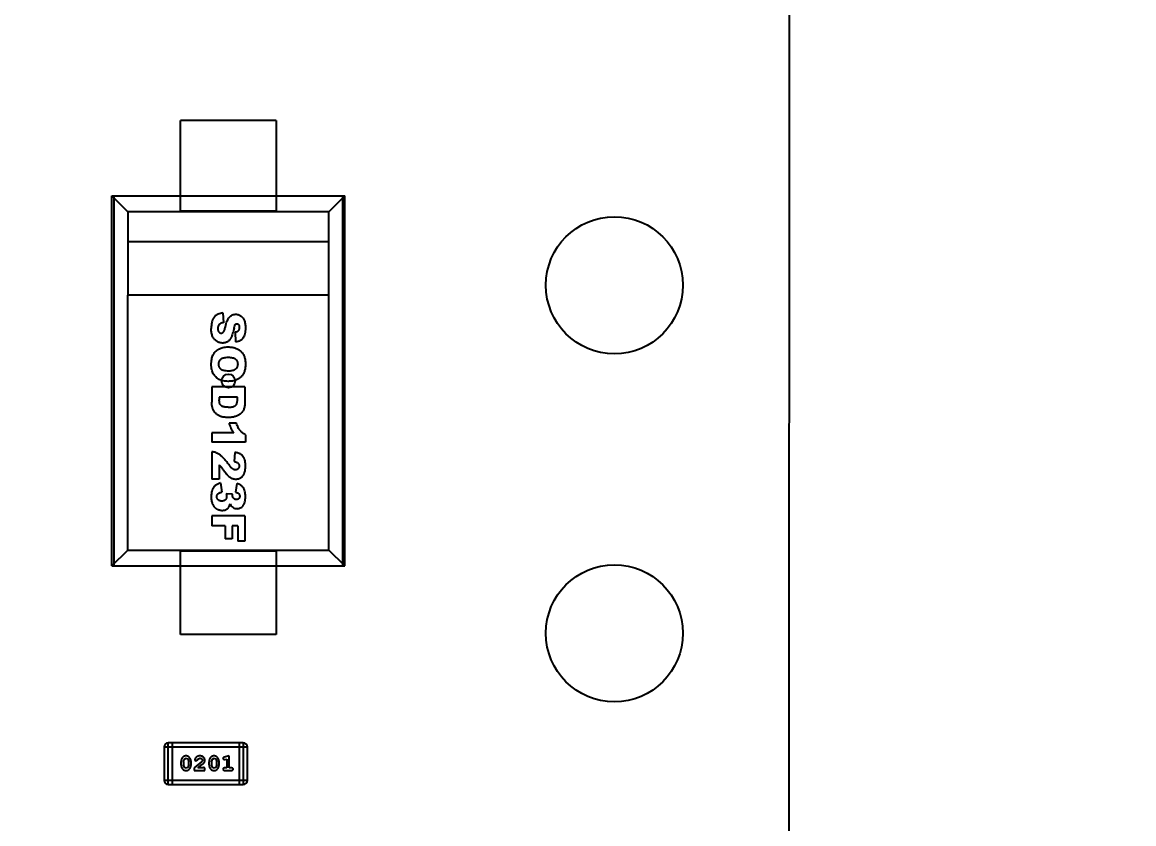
# Model space of a CAD drawing. Header units: inches. Extents: x -13 to 119, y -33 to 44.
# Drawn here: x 102.41 to 110.53, y 6.61 to 12.46 of the extents above; entities that cross this region are included whole.
import ezdxf

# ---------------------------------------------------------------- set-up
doc = ezdxf.new("R2010")
doc.units = ezdxf.units.IN
doc.header["$LTSCALE"] = 1.21
doc.header["$MEASUREMENT"] = 0
doc.header["$PDMODE"] = 3
doc.header["$PDSIZE"] = 0.3125
doc.layers.get('0').update_dxf_attribs({"linetype": 'CONTINUOUS'})
doc.layers.get('Defpoints').update_dxf_attribs({"linetype": 'CONTINUOUS'})
doc.layers.add('DIM', color=3, linetype='CONTINUOUS')
doc.styles.get("Standard").update_dxf_attribs({"font": 'txt', "width": 0.8})
doc.dimstyles.get("Standard").update_dxf_attribs({"dimtxt": 0.15625, "dimasz": 0.1875, "dimexe": 0.125, "dimexo": 0.0625, "dimgap": 0.09, "dimtad": 0, "dimtih": 1, "dimtoh": 1, "dimzin": 4, "dimdsep": 46, "dimtxsty": 'Standard', "dimblk": '_FILLED', "dimblk1": '_FILLED', "dimblk2": '_FILLED', "dimcen": 0.09, "dimazin": 1, "dimtp": 0.01, "dimtm": 0.01, "dimtfac": 1, "dimtofl": 0, "dimtmove": 0, "dimatfit": 3, "dimldrblk": '_FILLED', "dimfxl": 1, "dimtolj": 1, "dimtzin": 4, "dimarcsym": 0})

# ---------------------------------------------------------------- blocks, each defined once
blk = doc.blocks.new('_FILLED')
at = {"color": 0, "linetype": 'ByBlock'}
blk.add_solid([(0, 0), (-1, 0.1667), (-1, -0.1667)], dxfattribs=at)
blk = doc.blocks.new('*D26')
at = {"layer": 'Defpoints', "color": 0}
for p in [(87.6825, 22.6485), (108.0025, -8.1472), (108.0025, -17.2496)]:
    blk.add_point(p, dxfattribs=at)
at = {"layer": 'DIM', "color": 0, "lineweight": -2}
for p, q in [((87.6825, 22.586), (87.6825, -17.3746)), ((108.0025, -8.2097), (108.0025, -17.3746)), ((88.8825, -17.2496), (95.9125, -17.2496)), ((106.8025, -17.2496), (99.7725, -17.2496))]:
    blk.add_line(p, q, dxfattribs=at)
at = {"layer": 'DIM', "color": 0, "lineweight": -2, "xscale": 1.2, "yscale": 1.2, "zscale": 1.2, "rotation": 180}
blk.add_blockref('_FILLED', (87.6825, -17.2496), dxfattribs=at)
at = {"layer": 'DIM', "color": 0, "lineweight": -2, "xscale": 1.2, "yscale": 1.2, "zscale": 1.2}
blk.add_blockref('_FILLED', (108.0025, -17.2496), dxfattribs=at)
at = {"layer": 'DIM', "color": 0, "insert": (97.8425, -17.2496), "char_height": 1.2, "attachment_point": 5}
blk.add_mtext('\\A1;20.32', dxfattribs=at)
blk = doc.blocks.new('*D29')
at = {"layer": 'Defpoints', "color": 0}
for p in [(104.4822, 23.466), (115.0848, 23.466), (106.0027, -8.5301)]:
    blk.add_point(p, dxfattribs=at)
at = {"layer": 'DIM', "color": 0, "lineweight": -2}
for p, q in [((104.5447, 23.466), (115.2098, 23.466)), ((115.0848, 22.266), (115.0848, 9.318)), ((115.0848, -7.3301), (115.0848, 5.618)), ((106.0652, -8.5301), (115.2098, -8.5301))]:
    blk.add_line(p, q, dxfattribs=at)
at = {"layer": 'DIM', "color": 0, "lineweight": -2, "xscale": 1.2, "yscale": 1.2, "zscale": 1.2}
for p, rotation in [((115.0848, 23.466), 90), ((115.0848, -8.5301), 270)]:
    blk.add_blockref('_FILLED', p, dxfattribs=dict(at, rotation=rotation))
at = {"layer": 'DIM', "color": 0, "insert": (115.0848, 7.468), "char_height": 1.2, "attachment_point": 5, "rotation": 90}
blk.add_mtext('\\A1;32.00', dxfattribs=at)
blk = doc.blocks.new('*D30')
at = {"layer": 'Defpoints', "color": 0}
for p in [(105.4314, 25.4256), (117.8543, 25.4256), (105.2125, -10.9401)]:
    blk.add_point(p, dxfattribs=at)
at = {"layer": 'DIM', "color": 0, "lineweight": -2}
for p, q in [((105.4939, 25.4256), (117.9793, 25.4256)), ((117.8543, 24.2256), (117.8543, 9.2527)), ((117.8543, -9.7401), (117.8543, 5.2327)), ((105.275, -10.9401), (117.9793, -10.9401))]:
    blk.add_line(p, q, dxfattribs=at)
at = {"layer": 'DIM', "color": 0, "lineweight": -2, "xscale": 1.2, "yscale": 1.2, "zscale": 1.2}
for p, rotation in [((117.8543, 25.4256), 90), ((117.8543, -10.9401), 270)]:
    blk.add_blockref('_FILLED', p, dxfattribs=dict(at, rotation=rotation))
at = {"layer": 'DIM', "color": 0, "insert": (117.8543, 7.2427), "char_height": 1.2, "attachment_point": 5, "rotation": 90}
blk.add_mtext('\\A1;36.37', dxfattribs=at)
blk = doc.blocks.new('*D36')
at = {"layer": 'Defpoints', "color": 0}
for p in [(106.7325, 20.7039), (106.7325, 0.3839), (112.502, 0.3839)]:
    blk.add_point(p, dxfattribs=at)
at = {"layer": 'DIM', "color": 0, "lineweight": -2}
for p, q in [((106.795, 20.7039), (112.627, 20.7039)), ((112.502, 19.5039), (112.502, 16.1539)), ((112.502, 1.5839), (112.502, 4.9339)), ((106.795, 0.3839), (112.627, 0.3839))]:
    blk.add_line(p, q, dxfattribs=at)
at = {"layer": 'DIM', "color": 0, "lineweight": -2, "xscale": 1.2, "yscale": 1.2, "zscale": 1.2}
for p, rotation in [((112.502, 20.7039), 90), ((112.502, 0.3839), 270)]:
    blk.add_blockref('_FILLED', p, dxfattribs=dict(at, rotation=rotation))
at = {"layer": 'DIM', "color": 0, "insert": (112.502, 10.5439), "char_height": 1.2, "attachment_point": 5, "rotation": 90}
blk.add_mtext('\\A1;20.32(=2.54*8)', dxfattribs=at)

msp = doc.modelspace()

# ---------------------------------------------------------------- linework, layer by layer
at = {"color": 7, "linetype": 'Continuous'}
for p, q in [((108.0111, 22.6377), (108.0042, -1.8206)), ((103.4436, 7.1744), (104.0532, 7.1744)), ((103.4436, 7.1744), (103.4436, 6.9306)), ((104.0227, 7.2049), (103.4741, 7.2049)), ((103.4741, 6.9001), (103.4741, 7.2049)), ((103.5045, 6.9001), (103.5045, 7.2049)), ((103.9922, 7.2049), (103.9922, 6.9001)), ((104.0227, 7.2049), (104.0227, 6.9001)), ((104.0532, 6.9306), (104.0532, 7.1744)), ((103.5675, 7.0645), (103.5675, 7.0468)), ((103.5848, 7.0643), (103.592, 7.086)), ((103.5848, 7.0643), (103.5848, 7.0471)), ((103.592, 7.086), (103.6044, 7.0918)), ((103.6044, 7.0918), (103.6165, 7.0866)), ((103.6165, 7.0866), (103.6241, 7.0643)), ((103.6241, 7.0471), (103.6241, 7.0643)), ((103.6414, 7.0468), (103.6414, 7.0645)), ((103.72, 7.0676), (103.665, 7.0226)), ((103.6682, 7.0798), (103.677, 7.0714)), ((103.677, 7.0714), (103.6855, 7.078)), ((103.6855, 7.078), (103.6904, 7.0865)), ((103.6904, 7.0865), (103.7053, 7.0918)), ((103.7248, 7.0773), (103.72, 7.0676)), ((103.772, 7.0645), (103.772, 7.0468)), ((103.7893, 7.0643), (103.7965, 7.086)), ((103.7893, 7.0643), (103.7893, 7.0471)), ((103.7965, 7.086), (103.8089, 7.0918)), ((103.8089, 7.0918), (103.821, 7.0866)), ((103.821, 7.0866), (103.8286, 7.0643)), ((103.8286, 7.0471), (103.8286, 7.0643)), ((103.8459, 7.0468), (103.8459, 7.0645)), ((103.8742, 7.0901), (103.8821, 7.0808)), ((103.8821, 7.0808), (103.8875, 7.0819)), ((103.9199, 7.1092), (103.8833, 7.0993)), ((103.8875, 7.0819), (103.9026, 7.086)), ((103.9026, 7.086), (103.9026, 7.0211)), ((103.9199, 7.0211), (103.9199, 7.1092)), ((103.5924, 7.0248), (103.5848, 7.0471)), ((103.6046, 7.0195), (103.5924, 7.0248)), ((103.6169, 7.0253), (103.6046, 7.0195)), ((103.6241, 7.0471), (103.6169, 7.0253)), ((103.665, 7.0226), (103.665, 7.0038)), ((103.665, 7.0038), (103.7421, 7.0038)), ((103.6918, 7.0211), (103.7253, 7.0481)), ((103.7279, 7.0211), (103.6918, 7.0211)), ((103.7334, 7.0242), (103.7279, 7.0211)), ((103.7421, 7.0038), (103.7421, 7.0116)), ((103.7969, 7.0248), (103.7893, 7.0471)), ((103.8091, 7.0195), (103.7969, 7.0248)), ((103.8214, 7.0253), (103.8091, 7.0195)), ((103.8286, 7.0471), (103.8214, 7.0253)), ((103.9026, 7.0211), (103.8853, 7.0211)), ((103.8853, 7.0038), (103.9372, 7.0038)), ((103.9372, 7.0211), (103.9199, 7.0211)), ((104.0532, 6.9306), (103.4436, 6.9306)), ((103.4741, 6.9001), (104.0227, 6.9001))]:
    msp.add_line(p, q, dxfattribs=at)
at = {"color": 6, "linetype": 'Continuous'}
for p, q in [((103.5634, 11.0853), (103.5634, 11.7453)), ((104.2634, 11.7453), (103.5634, 11.7453)), ((104.2634, 11.7453), (104.2634, 11.0853)), ((103.0635, 11.1953), (104.7634, 11.1953)), ((103.0635, 8.4953), (103.0635, 11.1953)), ((103.1791, 11.0799), (103.0637, 11.1953)), ((103.0771, 11.1953), (103.0771, 8.4953)), ((104.648, 11.0799), (104.7634, 11.1953)), ((104.7498, 8.4953), (104.7498, 11.1953)), ((104.7634, 8.4953), (104.7634, 11.1953)), ((104.648, 11.0799), (103.1791, 11.0799)), ((103.1791, 11.0799), (103.1791, 10.8616)), ((104.2634, 11.0853), (103.5634, 11.0853)), ((104.648, 8.6107), (104.648, 11.0799)), ((104.648, 10.8616), (103.1785, 10.8616)), ((103.1785, 10.8616), (103.1785, 10.4706)), ((104.648, 10.4706), (103.1785, 10.4706)), ((103.1791, 8.6107), (103.1791, 10.4706)), ((103.8727, 10.3414), (103.877, 10.2704)), ((103.9622, 10.2005), (103.9664, 10.1301)), ((104.0344, 9.8016), (103.7923, 9.8016)), ((103.7923, 9.8016), (103.7923, 9.6905)), ((104.0344, 9.8016), (104.0344, 9.6905)), ((103.98, 9.7266), (103.8475, 9.7266)), ((103.8475, 9.7266), (103.8475, 9.7084)), ((103.973, 9.5362), (103.9186, 9.5362)), ((103.9532, 9.4658), (103.7923, 9.4658)), ((103.7923, 9.4658), (103.7923, 9.3976)), ((104.0384, 9.4534), (104.0384, 9.3976)), ((104.0384, 9.3976), (103.7923, 9.3976)), ((103.7923, 9.3293), (103.7923, 9.1277)), ((103.9609, 9.3243), (103.9555, 9.2567)), ((103.8469, 9.2327), (103.8469, 9.1277)), ((103.8469, 9.1277), (103.7923, 9.1277)), ((103.8562, 9.1009), (103.8651, 9.0339)), ((103.9758, 9.0975), (103.9645, 9.0339)), ((103.9448, 9.0191), (103.897, 9.0226)), ((104.0344, 8.8623), (103.7923, 8.8623)), ((103.7923, 8.8623), (103.7923, 8.7873)), ((104.0344, 8.8623), (104.0344, 8.6771)), ((103.8912, 8.7873), (103.7923, 8.7873)), ((103.8912, 8.7873), (103.8912, 8.693)), ((103.9822, 8.7873), (103.9402, 8.7873)), ((103.9402, 8.7873), (103.9402, 8.693)), ((103.9822, 8.7873), (103.9822, 8.6771)), ((103.9402, 8.693), (103.8912, 8.693)), ((103.0637, 8.4953), (103.1791, 8.6107)), ((103.1791, 8.6107), (104.648, 8.6107)), ((103.5634, 8.6053), (104.2634, 8.6053)), ((103.5634, 7.9953), (103.5634, 8.6053)), ((104.0344, 8.6771), (103.9822, 8.6771)), ((104.2634, 8.6053), (104.2634, 7.9953)), ((104.7634, 8.4953), (104.648, 8.6107)), ((103.0635, 8.4953), (104.7634, 8.4953)), ((104.2634, 7.9953), (103.5634, 7.9953))]:
    msp.add_line(p, q, dxfattribs=at)
at = {"color": 7, "linetype": 'Continuous'}
for centre, radius in [((106.7325, 10.5439), 0.5), ((103.9134, 9.8453), 0.05), ((106.7325, 8.0039), 0.5)]:
    msp.add_circle(centre, radius, dxfattribs=at)
for centre, start, end in [((103.4741, 7.1744), 90, 180), ((104.0227, 7.1744), 0, 90), ((103.4741, 6.9306), 180, 270), ((104.0227, 6.9306), 270, 0)]:
    msp.add_arc(centre, 0.0305, start, end, dxfattribs=at)
at = {"color": 6, "linetype": 'Continuous'}
for points, knots in [([(103.8727, 10.3414), (103.8666, 10.3409), (103.8548, 10.339), (103.8389, 10.3335), (103.8269, 10.3269), (103.8182, 10.3202), (103.812, 10.3147), (103.8064, 10.3082), (103.8, 10.2979), (103.7939, 10.2821), (103.7894, 10.2584), (103.7884, 10.2394), (103.7884, 10.2291)], [0, 0, 0, 0, 0.125318, 0.250636, 0.375954, 0.438613, 0.501272, 0.563613, 0.625954, 0.750636, 0.875318, 1, 1, 1, 1]), ([(103.8918, 10.2412), (103.8955, 10.2576), (103.9019, 10.2786), (103.911, 10.297), (103.9166, 10.3057), (103.9211, 10.3114), (103.9258, 10.3163), (103.9325, 10.322), (103.9417, 10.3274), (103.9519, 10.3307), (103.9607, 10.332), (103.9669, 10.3323), (103.9723, 10.3321), (103.9784, 10.3314), (103.9859, 10.3298), (103.9945, 10.3264), (104.0029, 10.3217), (104.0108, 10.3155), (104.0178, 10.3081), (104.0239, 10.2993), (104.0291, 10.2893), (104.0333, 10.2775), (104.0372, 10.259), (104.0384, 10.2422), (104.0384, 10.2296)], [0, 0, 0, 0, 0.126004, 0.189006, 0.220507, 0.252007, 0.283329, 0.314651, 0.377294, 0.439937, 0.471258, 0.50258, 0.523193, 0.543806, 0.585033, 0.62626, 0.667486, 0.708856, 0.750225, 0.791594, 0.832963, 0.874722, 0.916482, 1, 1, 1, 1]), ([(103.9553, 10.2327), (103.9536, 10.2245), (103.9501, 10.2093), (103.9448, 10.19), (103.9402, 10.1769), (103.9366, 10.1681), (103.9339, 10.1625), (103.9311, 10.1574), (103.9271, 10.1511), (103.9218, 10.144), (103.9148, 10.137), (103.9071, 10.1315), (103.8988, 10.1273), (103.8901, 10.1243), (103.881, 10.1224), (103.8726, 10.1219), (103.8655, 10.1221), (103.8579, 10.123), (103.8488, 10.125), (103.8383, 10.129), (103.8282, 10.1347), (103.8189, 10.1418), (103.8109, 10.1501), (103.804, 10.1598), (103.7984, 10.1706), (103.7939, 10.1829), (103.7897, 10.2013), (103.7884, 10.2174), (103.7884, 10.2291)], [0, 0, 0, 0, 0.038211, 0.076422, 0.114632, 0.133738, 0.152843, 0.172122, 0.1914, 0.229958, 0.268515, 0.307072, 0.345205, 0.383338, 0.421471, 0.459604, 0.481926, 0.504248, 0.548891, 0.593535, 0.638178, 0.683208, 0.728237, 0.773267, 0.818296, 0.863722, 0.909148, 1, 1, 1, 1]), ([(103.877, 10.2704), (103.8712, 10.2696), (103.8636, 10.2678), (103.8556, 10.2643), (103.8496, 10.2604), (103.844, 10.2548), (103.8394, 10.2472), (103.8372, 10.2398), (103.8363, 10.2333), (103.8361, 10.2285), (103.8362, 10.2241), (103.8366, 10.2192), (103.8378, 10.2137), (103.8401, 10.208), (103.8434, 10.2032), (103.8473, 10.1994), (103.8515, 10.1968), (103.856, 10.1952), (103.8608, 10.1946), (103.8656, 10.1952), (103.8699, 10.1967), (103.8733, 10.1988), (103.8759, 10.2011), (103.8778, 10.2029), (103.8796, 10.2052), (103.882, 10.2093), (103.885, 10.2161), (103.8884, 10.227), (103.8907, 10.2362), (103.8918, 10.2412)], [0, 0, 0, 0, 0.068143, 0.102214, 0.136286, 0.192542, 0.248798, 0.305055, 0.333183, 0.361311, 0.38217, 0.403029, 0.444747, 0.486465, 0.528184, 0.569236, 0.610289, 0.651342, 0.692395, 0.731445, 0.770495, 0.809545, 0.82907, 0.848595, 0.867521, 0.886446, 0.924298, 0.962149, 1, 1, 1, 1]), ([(103.9553, 10.2327), (103.9567, 10.2393), (103.9589, 10.2473), (103.9615, 10.2535), (103.963, 10.2562), (103.9642, 10.2577), (103.9653, 10.2589), (103.9669, 10.2604), (103.969, 10.2617), (103.9716, 10.2627), (103.9748, 10.2631), (103.9784, 10.2627), (103.9819, 10.2614), (103.9851, 10.2594), (103.9881, 10.2565), (103.9906, 10.2528), (103.9922, 10.2484), (103.9931, 10.244), (103.9934, 10.2401), (103.9935, 10.2366), (103.9934, 10.233), (103.993, 10.2282), (103.9918, 10.2227), (103.9895, 10.217), (103.9852, 10.2105), (103.9771, 10.2043), (103.9677, 10.2014), (103.9622, 10.2005)], [0, 0, 0, 0, 0.06184, 0.09276, 0.108221, 0.123681, 0.139196, 0.154711, 0.185741, 0.216772, 0.247802, 0.290469, 0.333135, 0.375802, 0.418469, 0.461135, 0.503802, 0.546469, 0.567802, 0.589136, 0.614815, 0.640494, 0.691852, 0.74321, 0.794568, 0.897284, 1, 1, 1, 1]), ([(104.0384, 10.2296), (104.0384, 10.2142), (104.0363, 10.1937), (104.0291, 10.172), (104.0216, 10.1585), (104.0118, 10.1476), (103.9952, 10.1363), (103.9789, 10.1316), (103.9664, 10.1301)], [0, 0, 0, 0, 0.250246, 0.375369, 0.500493, 0.625369, 0.750246, 1, 1, 1, 1]), ([(103.7884, 9.9654), (103.7884, 9.9791), (103.79, 9.9979), (103.7954, 10.0194), (103.801, 10.0337), (103.8085, 10.0464), (103.8179, 10.0579), (103.8291, 10.0681), (103.8423, 10.0772), (103.8572, 10.0846), (103.8796, 10.0916), (103.8991, 10.0937), (103.9133, 10.0937)], [0, 0, 0, 0, 0.166314, 0.24947, 0.332627, 0.415784, 0.498941, 0.582098, 0.665255, 0.748941, 0.832627, 1, 1, 1, 1]), ([(103.9133, 10.0937), (103.9231, 10.0937), (103.9417, 10.0923), (103.9663, 10.0861), (103.9842, 10.0774), (103.9969, 10.0685), (104.0056, 10.0608), (104.0133, 10.0521), (104.0223, 10.0395), (104.0292, 10.0252), (104.034, 10.0093), (104.0365, 9.9965), (104.0378, 9.9852), (104.0383, 9.9758), (104.0385, 9.9684), (104.0383, 9.961), (104.0378, 9.9514), (104.0366, 9.9399), (104.034, 9.9269), (104.0293, 9.9107), (104.0226, 9.8963), (104.0138, 9.8837), (104.0062, 9.8751), (103.9976, 9.8674), (103.9852, 9.8585), (103.9676, 9.85), (103.9474, 9.8449), (103.9295, 9.8429), (103.9192, 9.8425), (103.9135, 9.8425), (103.9127, 9.8425)], [0, 0, 0, 0, 0.06129, 0.122581, 0.183871, 0.214517, 0.245162, 0.275806, 0.306451, 0.367739, 0.398384, 0.429028, 0.459673, 0.474995, 0.490317, 0.506016, 0.521715, 0.553113, 0.584511, 0.615909, 0.678705, 0.710103, 0.741501, 0.773132, 0.804764, 0.868026, 0.931289, 0.962921, 0.994552, 1, 1, 1, 1]), ([(103.9127, 9.8425), (103.8991, 9.8427), (103.8805, 9.8445), (103.8593, 9.8504), (103.8452, 9.8567), (103.8326, 9.8646), (103.8175, 9.8772), (103.8053, 9.893), (103.7965, 9.9122), (103.7903, 9.9335), (103.7884, 9.952), (103.7884, 9.9654)], [0, 0, 0, 0, 0.163754, 0.245632, 0.327509, 0.41157, 0.495632, 0.663754, 0.747816, 0.831877, 1, 1, 1, 1]), ([(104.0344, 9.6905), (104.0344, 9.6795), (104.0333, 9.6647), (104.0295, 9.648), (104.0257, 9.6371), (104.0208, 9.6275), (104.0128, 9.6159), (104.0029, 9.6058), (103.9913, 9.5976), (103.9819, 9.5924), (103.9719, 9.5881), (103.9611, 9.5847), (103.9499, 9.582), (103.9383, 9.5802), (103.9284, 9.5793), (103.9204, 9.5789), (103.913, 9.5788), (103.9047, 9.5789), (103.8928, 9.5795), (103.8793, 9.5809), (103.8677, 9.5832), (103.8595, 9.5856), (103.8539, 9.5877), (103.8487, 9.59), (103.842, 9.5934), (103.8342, 9.5981), (103.8257, 9.6046), (103.818, 9.6121), (103.8114, 9.6202), (103.806, 9.6285), (103.8024, 9.6356), (103.8002, 9.6414), (103.7987, 9.6464), (103.7973, 9.652), (103.7955, 9.6599), (103.7938, 9.6694), (103.7926, 9.6803), (103.7923, 9.6871), (103.7923, 9.6905)], [0, 0, 0, 0, 0.04475, 0.067126, 0.089501, 0.111748, 0.133994, 0.178487, 0.20113, 0.223772, 0.246414, 0.269056, 0.29193, 0.314803, 0.337677, 0.349114, 0.36055, 0.378602, 0.396655, 0.432759, 0.468863, 0.486915, 0.504968, 0.523194, 0.541421, 0.577873, 0.614326, 0.650779, 0.687511, 0.724243, 0.760976, 0.779342, 0.797708, 0.822987, 0.848267, 0.898827, 0.949387, 1, 1, 1, 1]), ([(103.9129, 9.6539), (103.9081, 9.6539), (103.899, 9.6541), (103.8875, 9.6551), (103.8796, 9.6565), (103.8743, 9.658), (103.8708, 9.6594), (103.8677, 9.6609), (103.8639, 9.6631), (103.8597, 9.6661), (103.8563, 9.6696), (103.8541, 9.6726), (103.8527, 9.675), (103.8514, 9.6776), (103.85, 9.6818), (103.8487, 9.688), (103.8477, 9.6972), (103.8475, 9.7044), (103.8475, 9.7084)], [0, 0, 0, 0, 0.081801, 0.163602, 0.245403, 0.286304, 0.327204, 0.369039, 0.410874, 0.494544, 0.578214, 0.620049, 0.661884, 0.704149, 0.746413, 0.830942, 0.915471, 1, 1, 1, 1]), ([(103.9129, 9.6539), (103.9193, 9.6539), (103.9311, 9.6544), (103.9458, 9.6567), (103.9555, 9.6599), (103.9618, 9.6633), (103.9657, 9.6662), (103.969, 9.6696), (103.9729, 9.6748), (103.9766, 9.6827), (103.9788, 9.6922), (103.9798, 9.7009), (103.98, 9.7071), (103.98, 9.7127), (103.98, 9.7188), (103.98, 9.7235), (103.98, 9.7266)], [0, 0, 0, 0, 0.107908, 0.215817, 0.323725, 0.377679, 0.431633, 0.485587, 0.539541, 0.64745, 0.755358, 0.809312, 0.863266, 0.89745, 0.931633, 1, 1, 1, 1]), ([(103.9186, 9.5362), (103.9197, 9.5323), (103.922, 9.5249), (103.9251, 9.5165), (103.9276, 9.5103), (103.9295, 9.5058), (103.931, 9.5023), (103.9323, 9.4996), (103.9332, 9.4977), (103.9342, 9.4957), (103.9355, 9.4931), (103.9373, 9.4899), (103.9396, 9.4859), (103.9428, 9.4806), (103.9472, 9.4739), (103.9512, 9.4685), (103.9532, 9.4658)], [0, 0, 0, 0, 0.125382, 0.250764, 0.313455, 0.376146, 0.438837, 0.470182, 0.501528, 0.532682, 0.563837, 0.626146, 0.688455, 0.750764, 0.875382, 1, 1, 1, 1]), ([(104.0384, 9.4534), (104.0346, 9.4551), (104.0273, 9.459), (104.0172, 9.4659), (104.0095, 9.4725), (104.0038, 9.4783), (103.9997, 9.4829), (103.9959, 9.4879), (103.991, 9.4951), (103.9852, 9.5054), (103.9788, 9.5196), (103.9749, 9.5304), (103.973, 9.5362)], [0, 0, 0, 0, 0.125471, 0.250942, 0.376413, 0.439149, 0.501884, 0.564149, 0.626413, 0.750942, 0.875471, 1, 1, 1, 1]), ([(103.9105, 9.2425), (103.9046, 9.2506), (103.893, 9.2654), (103.8769, 9.2838), (103.8644, 9.2959), (103.855, 9.3037), (103.8483, 9.3085), (103.8417, 9.3126), (103.8328, 9.3176), (103.8213, 9.3227), (103.8071, 9.3271), (103.7973, 9.3288), (103.7923, 9.3293)], [0, 0, 0, 0, 0.125, 0.25, 0.375, 0.4375, 0.5, 0.5625, 0.625, 0.75, 0.875, 1, 1, 1, 1]), ([(103.9555, 9.2567), (103.9623, 9.2557), (103.971, 9.2536), (103.9795, 9.2495), (103.9844, 9.2458), (103.9879, 9.2415), (103.9905, 9.2366), (103.9918, 9.2321), (103.9923, 9.2281), (103.9924, 9.225), (103.9923, 9.2219), (103.9918, 9.2181), (103.9906, 9.2136), (103.9881, 9.2088), (103.9846, 9.2044), (103.9804, 9.2008), (103.9759, 9.1983), (103.971, 9.1968), (103.9657, 9.1963), (103.9604, 9.1968), (103.955, 9.1983), (103.9504, 9.2004), (103.9467, 9.2027), (103.9439, 9.2046), (103.9409, 9.2069), (103.9365, 9.211), (103.9301, 9.2177), (103.9211, 9.2285), (103.9142, 9.2375), (103.9105, 9.2425)], [0, 0, 0, 0, 0.087997, 0.131996, 0.175994, 0.220012, 0.26403, 0.308049, 0.330058, 0.352067, 0.373245, 0.394424, 0.436781, 0.479138, 0.521495, 0.562588, 0.603681, 0.644774, 0.685867, 0.725134, 0.7644, 0.803667, 0.8233, 0.842933, 0.862567, 0.8822, 0.921467, 0.960733, 1, 1, 1, 1]), ([(103.9255, 9.1423), (103.9323, 9.138), (103.9426, 9.1331), (103.9568, 9.1299), (103.9677, 9.1292), (103.9781, 9.1299), (103.9877, 9.132), (103.9969, 9.1355), (104.0055, 9.1405), (104.0134, 9.1467), (104.0201, 9.1539), (104.0249, 9.1608), (104.0281, 9.1668), (104.031, 9.1732), (104.034, 9.1822), (104.0361, 9.1929), (104.0373, 9.2024), (104.038, 9.21), (104.0383, 9.2168), (104.0384, 9.2225), (104.0384, 9.2268), (104.0384, 9.2311), (104.0383, 9.2365), (104.038, 9.243), (104.0373, 9.2503), (104.0361, 9.2595), (104.0343, 9.2677), (104.032, 9.2751), (104.0299, 9.2801), (104.0276, 9.2847), (104.0243, 9.2906), (104.0197, 9.2973), (104.0131, 9.3043), (104.0056, 9.31), (103.9968, 9.3148), (103.9831, 9.3201), (103.9704, 9.323), (103.9609, 9.3243)], [0, 0, 0, 0, 0.076661, 0.114992, 0.153323, 0.189154, 0.224984, 0.260815, 0.296646, 0.332477, 0.368308, 0.404139, 0.422054, 0.43997, 0.476336, 0.512702, 0.530885, 0.549068, 0.567251, 0.576343, 0.585434, 0.594093, 0.602752, 0.620069, 0.637386, 0.654703, 0.689338, 0.706655, 0.723972, 0.741191, 0.75841, 0.792848, 0.827286, 0.861724, 0.896293, 0.930862, 1, 1, 1, 1]), ([(103.8469, 9.2327), (103.8484, 9.2311), (103.8513, 9.2282), (103.8552, 9.224), (103.8581, 9.2207), (103.8601, 9.2183), (103.8615, 9.2166), (103.863, 9.2147), (103.8654, 9.2116), (103.8691, 9.2067), (103.8737, 9.2004), (103.8774, 9.1952), (103.8796, 9.192), (103.8818, 9.1889), (103.8844, 9.1853), (103.8883, 9.1799), (103.8931, 9.1736), (103.8988, 9.1667), (103.9063, 9.1584), (103.9153, 9.1497), (103.9222, 9.1445), (103.9255, 9.1423)], [0, 0, 0, 0, 0.067818, 0.135635, 0.203453, 0.237361, 0.27127, 0.305179, 0.339088, 0.406905, 0.474723, 0.508631, 0.525586, 0.54254, 0.571131, 0.599723, 0.656905, 0.714088, 0.77127, 0.885635, 1, 1, 1, 1]), ([(103.8562, 9.1009), (103.8487, 9.0987), (103.8383, 9.0948), (103.8265, 9.088), (103.8186, 9.0822), (103.8115, 9.0756), (103.8055, 9.0682), (103.8012, 9.0613), (103.7982, 9.0553), (103.7961, 9.0507), (103.7943, 9.0457), (103.7922, 9.0385), (103.7894, 9.0243), (103.7884, 9.0096), (103.7884, 8.9986)], [0, 0, 0, 0, 0.166421, 0.249632, 0.332842, 0.416053, 0.499264, 0.582474, 0.62408, 0.665685, 0.707474, 0.749264, 0.832842, 1, 1, 1, 1]), ([(104.0384, 9.0031), (104.0384, 9.017), (104.0364, 9.0353), (104.0296, 9.0551), (104.0225, 9.0674), (104.0135, 9.0777), (103.9992, 9.0891), (103.9858, 9.0949), (103.9758, 9.0975)], [0, 0, 0, 0, 0.25, 0.375, 0.5, 0.625, 0.75, 1, 1, 1, 1]), ([(103.897, 9.0226), (103.8976, 9.0203), (103.8988, 9.0159), (103.9, 9.01), (103.9006, 9.0058), (103.9008, 9.0028), (103.9009, 9.0007), (103.9008, 8.9989), (103.9007, 8.9965), (103.9003, 8.9937), (103.8996, 8.9904), (103.8983, 8.9864), (103.8964, 8.9827), (103.8939, 8.9794), (103.8917, 8.9771), (103.8892, 8.9751), (103.8857, 8.9728), (103.8816, 8.9709), (103.8771, 8.9697), (103.8735, 8.969), (103.8703, 8.9687), (103.8677, 8.9685), (103.8656, 8.9685), (103.8635, 8.9685), (103.8609, 8.9687), (103.8577, 8.969), (103.8541, 8.9697), (103.8495, 8.971), (103.8454, 8.9729), (103.8417, 8.9753), (103.8391, 8.9775), (103.8368, 8.9799), (103.8341, 8.9832), (103.8321, 8.9868), (103.8307, 8.9907), (103.8299, 8.9937), (103.8294, 8.9969), (103.8293, 9.0002), (103.8294, 9.0034), (103.8299, 9.0075), (103.8311, 9.0121), (103.8332, 9.0163), (103.8352, 9.0194), (103.837, 9.0215), (103.8391, 9.0236), (103.8425, 9.0261), (103.8477, 9.0289), (103.8555, 9.0318), (103.8617, 9.0333), (103.8651, 9.0339)], [0, 0, 0, 0, 0.020704, 0.041407, 0.062111, 0.072463, 0.082815, 0.092382, 0.10195, 0.121085, 0.14022, 0.159356, 0.197626, 0.216761, 0.235896, 0.2553, 0.274704, 0.313512, 0.332916, 0.35232, 0.371723, 0.381425, 0.391127, 0.400689, 0.41025, 0.429372, 0.448495, 0.467618, 0.505863, 0.524986, 0.544108, 0.563466, 0.582824, 0.62154, 0.640898, 0.660256, 0.679615, 0.698973, 0.717639, 0.736306, 0.773639, 0.810973, 0.829639, 0.848306, 0.867268, 0.886229, 0.924153, 0.962076, 1, 1, 1, 1]), ([(103.9645, 9.0339), (103.9674, 9.0335), (103.9729, 9.0324), (103.9798, 9.0302), (103.9844, 9.0279), (103.9874, 9.0257), (103.9893, 9.0239), (103.991, 9.022), (103.9929, 9.0192), (103.9944, 9.0162), (103.9954, 9.0129), (103.996, 9.0103), (103.9963, 9.008), (103.9964, 9.0061), (103.9964, 9.0046), (103.9964, 9.0032), (103.9963, 9.0014), (103.996, 8.9992), (103.9955, 8.9967), (103.9945, 8.9936), (103.9931, 8.9908), (103.9913, 8.9883), (103.9898, 8.9865), (103.9881, 8.9849), (103.9856, 8.9831), (103.9822, 8.9814), (103.9783, 8.9804), (103.9749, 8.98), (103.9722, 8.9799), (103.9694, 8.98), (103.9667, 8.9804), (103.9641, 8.9811), (103.9615, 8.9821), (103.9591, 8.9833), (103.9568, 8.9848), (103.9545, 8.9866), (103.9524, 8.9886), (103.9504, 8.9909), (103.9481, 8.994), (103.9464, 8.9975), (103.9452, 9.0012), (103.9445, 9.0041), (103.9442, 9.0067), (103.9441, 9.0088), (103.944, 9.0101), (103.944, 9.0112), (103.9441, 9.0124), (103.9442, 9.0141), (103.9445, 9.0164), (103.9447, 9.0182), (103.9448, 9.0191)], [0, 0, 0, 0, 0.040018, 0.080035, 0.120053, 0.140062, 0.160071, 0.180102, 0.200133, 0.240195, 0.260226, 0.280257, 0.300288, 0.310304, 0.320319, 0.329926, 0.339533, 0.358746, 0.37796, 0.397173, 0.4356, 0.454814, 0.474027, 0.493603, 0.513179, 0.55233, 0.591482, 0.611057, 0.630633, 0.651079, 0.671525, 0.691971, 0.712416, 0.732862, 0.753308, 0.773754, 0.794199, 0.814933, 0.835667, 0.877134, 0.897868, 0.918601, 0.939335, 0.949702, 0.960069, 0.96506, 0.970051, 0.980034, 0.990017, 1, 1, 1, 1]), ([(103.7884, 8.9986), (103.7884, 8.9873), (103.7897, 8.972), (103.7941, 8.9548), (103.7987, 8.9436), (103.8045, 8.9339), (103.8113, 8.9252), (103.818, 8.9191), (103.8239, 8.9148), (103.8287, 8.9119), (103.8336, 8.9094), (103.8401, 8.9064), (103.8485, 8.9035), (103.857, 8.9018), (103.8639, 8.9011), (103.8688, 8.901), (103.8733, 8.9011), (103.8786, 8.9015), (103.8849, 8.9025), (103.8919, 8.9045), (103.8982, 8.9075), (103.904, 8.9112), (103.9093, 8.9155), (103.9132, 8.9197), (103.916, 8.9233), (103.9179, 8.9265), (103.9199, 8.9303), (103.9227, 8.9369), (103.9246, 8.9431), (103.9258, 8.9479)], [0, 0, 0, 0, 0.098589, 0.147884, 0.197179, 0.246245, 0.295312, 0.344378, 0.368911, 0.393445, 0.417848, 0.44225, 0.491056, 0.539862, 0.564265, 0.588668, 0.608302, 0.627937, 0.667206, 0.706475, 0.745744, 0.785013, 0.824282, 0.863551, 0.883186, 0.90282, 0.927115, 0.95141, 1, 1, 1, 1]), ([(103.9258, 8.9479), (103.929, 8.9421), (103.9358, 8.932), (103.9457, 8.9231), (103.9545, 8.9181), (103.9614, 8.9154), (103.9675, 8.914), (103.9725, 8.9135), (103.9773, 8.9133), (103.983, 8.9136), (103.9913, 8.915), (104.0009, 8.9183), (104.0097, 8.9239), (104.0162, 8.9296), (104.0208, 8.9345), (104.0249, 8.9402), (104.0297, 8.9489), (104.0343, 8.9618), (104.0377, 8.9805), (104.0384, 8.9952), (104.0384, 9.0031)], [0, 0, 0, 0, 0.094723, 0.189446, 0.235782, 0.282118, 0.328453, 0.351621, 0.374789, 0.413996, 0.453203, 0.531617, 0.610031, 0.649238, 0.688445, 0.72739, 0.766334, 0.844223, 0.922111, 1, 1, 1, 1])]:
    msp.add_open_spline(points, degree=3, knots=knots, dxfattribs=at)
at = {"color": 7, "linetype": 'Continuous'}
for points, knots in [([(103.9157, 9.9174), (103.909, 9.9174), (103.8966, 9.918), (103.8809, 9.9205), (103.8705, 9.9239), (103.8637, 9.9275), (103.8595, 9.9306), (103.8559, 9.9341), (103.8528, 9.9379), (103.8501, 9.9421), (103.8479, 9.9466), (103.8461, 9.9514), (103.8449, 9.9566), (103.8443, 9.9612), (103.844, 9.965), (103.844, 9.968), (103.844, 9.9709), (103.8443, 9.9747), (103.8449, 9.9792), (103.8461, 9.9843), (103.8484, 9.9907), (103.8517, 9.9964), (103.8561, 10.0016), (103.8599, 10.0051), (103.8642, 10.0083), (103.8709, 10.012), (103.8808, 10.0155), (103.8952, 10.018), (103.9065, 10.0186), (103.9126, 10.0186)], [0, 0, 0, 0, 0.063337, 0.126675, 0.190013, 0.221682, 0.253351, 0.285081, 0.316811, 0.348541, 0.380271, 0.412001, 0.443732, 0.475462, 0.491327, 0.507192, 0.522581, 0.53797, 0.568749, 0.599527, 0.630305, 0.691862, 0.72264, 0.753418, 0.784241, 0.815064, 0.876709, 0.938355, 1, 1, 1, 1]), ([(103.9126, 10.0186), (103.9188, 10.0186), (103.9302, 10.018), (103.9447, 10.0155), (103.9547, 10.0119), (103.9614, 10.0082), (103.9657, 10.005), (103.9694, 10.0014), (103.9738, 9.9963), (103.9771, 9.9907), (103.9794, 9.9845), (103.9807, 9.9795), (103.9813, 9.9751), (103.9815, 9.9715), (103.9816, 9.9686), (103.9815, 9.9657), (103.9813, 9.9619), (103.9807, 9.9574), (103.9794, 9.9523), (103.9771, 9.9458), (103.9738, 9.94), (103.9695, 9.9348), (103.9659, 9.9312), (103.9616, 9.928), (103.9552, 9.9242), (103.9458, 9.9206), (103.9344, 9.9184), (103.9241, 9.9176), (103.9186, 9.9174), (103.9157, 9.9174)], [0, 0, 0, 0, 0.061888, 0.123775, 0.185663, 0.216607, 0.247551, 0.277999, 0.308447, 0.369343, 0.399791, 0.430239, 0.460687, 0.475911, 0.491135, 0.507007, 0.522879, 0.554622, 0.586366, 0.61811, 0.681597, 0.713341, 0.745084, 0.776949, 0.808813, 0.872542, 0.936271, 0.968136, 1, 1, 1, 1]), ([(103.6043, 7.1092), (103.6028, 7.1091), (103.6, 7.109), (103.5959, 7.1083), (103.5921, 7.1072), (103.5885, 7.1056), (103.5852, 7.1036), (103.5822, 7.101), (103.5794, 7.0981), (103.5769, 7.0947), (103.5747, 7.0911), (103.5728, 7.0874), (103.5711, 7.0837), (103.5698, 7.0799), (103.5688, 7.0762), (103.568, 7.0723), (103.5676, 7.0684), (103.5675, 7.0658), (103.5675, 7.0645)], [0, 0, 0, 0, 0.06692, 0.130834, 0.19258, 0.252759, 0.312631, 0.373411, 0.436359, 0.501894, 0.568244, 0.632472, 0.69556, 0.757163, 0.818592, 0.878885, 0.939235, 1, 1, 1, 1]), ([(103.6414, 7.0645), (103.6414, 7.0656), (103.6414, 7.0678), (103.6411, 7.0709), (103.6405, 7.0741), (103.6399, 7.0772), (103.6389, 7.0802), (103.6378, 7.0832), (103.6365, 7.0862), (103.635, 7.0891), (103.6334, 7.0918), (103.6318, 7.0944), (103.6301, 7.0967), (103.6285, 7.0988), (103.6268, 7.1007), (103.6251, 7.1023), (103.6233, 7.1037), (103.621, 7.1053), (103.6178, 7.1069), (103.6136, 7.1082), (103.6091, 7.109), (103.6059, 7.1091), (103.6043, 7.1092)], [0, 0, 0, 0, 0.049855, 0.099516, 0.148482, 0.19758, 0.246804, 0.296268, 0.346517, 0.397047, 0.446826, 0.49336, 0.537801, 0.579207, 0.617974, 0.654833, 0.689171, 0.722088, 0.786392, 0.853518, 0.924186, 1, 1, 1, 1]), ([(103.7054, 7.1092), (103.7037, 7.1091), (103.7004, 7.109), (103.6954, 7.1081), (103.6907, 7.1067), (103.6862, 7.1047), (103.682, 7.1023), (103.6784, 7.0994), (103.6752, 7.0962), (103.6727, 7.0926), (103.6708, 7.089), (103.6693, 7.0857), (103.6684, 7.0827), (103.6682, 7.0807), (103.6682, 7.0798)], [0, 0, 0, 0, 0.098286, 0.193983, 0.289056, 0.384352, 0.477435, 0.566197, 0.652355, 0.737986, 0.818188, 0.887401, 0.94802, 1, 1, 1, 1]), ([(103.7053, 7.0918), (103.7067, 7.0918), (103.7094, 7.0917), (103.7132, 7.0909), (103.7166, 7.0895), (103.7195, 7.0876), (103.7218, 7.0853), (103.7235, 7.0828), (103.7246, 7.0801), (103.7247, 7.0783), (103.7248, 7.0773)], [0, 0, 0, 0, 0.156344, 0.299348, 0.4327, 0.561, 0.682299, 0.791883, 0.89611, 1, 1, 1, 1]), ([(103.7421, 7.0764), (103.7421, 7.0775), (103.742, 7.0797), (103.7415, 7.0829), (103.7407, 7.086), (103.7396, 7.089), (103.7381, 7.0919), (103.7363, 7.0946), (103.7342, 7.0972), (103.7318, 7.0996), (103.7292, 7.1018), (103.7263, 7.1038), (103.7233, 7.1055), (103.7201, 7.1068), (103.7167, 7.1079), (103.7131, 7.1086), (103.7093, 7.1091), (103.7067, 7.1091), (103.7054, 7.1092)], [0, 0, 0, 0, 0.060981, 0.120256, 0.178148, 0.236115, 0.293993, 0.352864, 0.413358, 0.476056, 0.539296, 0.602396, 0.665116, 0.728325, 0.792919, 0.859317, 0.928302, 1, 1, 1, 1]), ([(103.7253, 7.0481), (103.7262, 7.0489), (103.7279, 7.0504), (103.7303, 7.0526), (103.7324, 7.0547), (103.7343, 7.0567), (103.7359, 7.0585), (103.7372, 7.0603), (103.7383, 7.0619), (103.7395, 7.064), (103.7405, 7.0666), (103.7414, 7.0697), (103.742, 7.073), (103.7421, 7.0753), (103.7421, 7.0764)], [0, 0, 0, 0, 0.103002, 0.197728, 0.285279, 0.365235, 0.437224, 0.502446, 0.560545, 0.611446, 0.707576, 0.80349, 0.900532, 1, 1, 1, 1]), ([(103.8088, 7.1092), (103.8073, 7.1091), (103.8045, 7.109), (103.8005, 7.1083), (103.7966, 7.1072), (103.793, 7.1056), (103.7897, 7.1036), (103.7867, 7.101), (103.7839, 7.0981), (103.7814, 7.0947), (103.7792, 7.0911), (103.7773, 7.0874), (103.7757, 7.0837), (103.7743, 7.0799), (103.7733, 7.0762), (103.7725, 7.0723), (103.7721, 7.0684), (103.772, 7.0658), (103.772, 7.0645)], [0, 0, 0, 0, 0.06692, 0.130834, 0.19258, 0.252759, 0.312631, 0.373411, 0.436359, 0.501894, 0.568244, 0.632472, 0.69556, 0.757163, 0.818592, 0.878885, 0.939235, 1, 1, 1, 1]), ([(103.8459, 7.0645), (103.8459, 7.0656), (103.8459, 7.0678), (103.8456, 7.0709), (103.845, 7.0741), (103.8444, 7.0772), (103.8434, 7.0802), (103.8423, 7.0832), (103.841, 7.0862), (103.8395, 7.0891), (103.8379, 7.0918), (103.8363, 7.0944), (103.8346, 7.0967), (103.833, 7.0988), (103.8313, 7.1007), (103.8296, 7.1023), (103.8278, 7.1037), (103.8255, 7.1053), (103.8223, 7.1069), (103.8181, 7.1082), (103.8136, 7.109), (103.8104, 7.1091), (103.8088, 7.1092)], [0, 0, 0, 0, 0.049855, 0.099516, 0.148482, 0.19758, 0.246804, 0.296268, 0.346517, 0.397047, 0.446826, 0.49336, 0.537801, 0.579207, 0.617974, 0.654833, 0.689171, 0.722088, 0.786392, 0.853518, 0.924186, 1, 1, 1, 1]), ([(103.8833, 7.0993), (103.8824, 7.099), (103.8809, 7.0985), (103.8788, 7.0977), (103.8772, 7.0968), (103.876, 7.0958), (103.8752, 7.0946), (103.8746, 7.0932), (103.8743, 7.0917), (103.8743, 7.0907), (103.8742, 7.0901)], [0, 0, 0, 0, 0.187321, 0.344927, 0.475328, 0.579604, 0.674244, 0.773631, 0.882025, 1, 1, 1, 1]), ([(103.5675, 7.0468), (103.5675, 7.0457), (103.5675, 7.0436), (103.5678, 7.0404), (103.5683, 7.0373), (103.569, 7.0342), (103.5699, 7.0311), (103.571, 7.0282), (103.5723, 7.0252), (103.5738, 7.0223), (103.5753, 7.0196), (103.577, 7.017), (103.5786, 7.0147), (103.5802, 7.0126), (103.5819, 7.0108), (103.5836, 7.0091), (103.5854, 7.0077), (103.5877, 7.0061), (103.5909, 7.0045), (103.5951, 7.0031), (103.5997, 7.0023), (103.6029, 7.0022), (103.6045, 7.0022)], [0, 0, 0, 0, 0.049886, 0.09882, 0.148132, 0.19689, 0.246038, 0.295176, 0.345305, 0.395692, 0.445312, 0.491875, 0.535813, 0.577009, 0.616081, 0.652689, 0.687585, 0.720206, 0.785062, 0.85223, 0.923759, 1, 1, 1, 1]), ([(103.6045, 7.0022), (103.606, 7.0022), (103.6088, 7.0023), (103.6129, 7.003), (103.6167, 7.0041), (103.6203, 7.0057), (103.6236, 7.0077), (103.6266, 7.0103), (103.6295, 7.0132), (103.6319, 7.0166), (103.6341, 7.0202), (103.6361, 7.0239), (103.6377, 7.0276), (103.6391, 7.0313), (103.6401, 7.0352), (103.6409, 7.039), (103.6413, 7.0429), (103.6414, 7.0455), (103.6414, 7.0468)], [0, 0, 0, 0, 0.067217, 0.131051, 0.19272, 0.252824, 0.312745, 0.373449, 0.436041, 0.501494, 0.567761, 0.632087, 0.695096, 0.757109, 0.817993, 0.878657, 0.939311, 1, 1, 1, 1]), ([(103.7421, 7.0116), (103.7421, 7.0127), (103.742, 7.0147), (103.7416, 7.0174), (103.7409, 7.0196), (103.7399, 7.0214), (103.7385, 7.0226), (103.737, 7.0236), (103.7353, 7.0241), (103.7341, 7.0242), (103.7334, 7.0242)], [0, 0, 0, 0, 0.1844, 0.34094, 0.473574, 0.586824, 0.690029, 0.789175, 0.890445, 1, 1, 1, 1]), ([(103.772, 7.0468), (103.772, 7.0457), (103.772, 7.0436), (103.7723, 7.0404), (103.7728, 7.0373), (103.7735, 7.0342), (103.7744, 7.0311), (103.7755, 7.0282), (103.7768, 7.0252), (103.7783, 7.0223), (103.7798, 7.0196), (103.7815, 7.017), (103.7831, 7.0147), (103.7848, 7.0126), (103.7865, 7.0108), (103.7882, 7.0091), (103.7899, 7.0077), (103.7923, 7.0061), (103.7954, 7.0045), (103.7996, 7.0031), (103.8042, 7.0023), (103.8074, 7.0022), (103.809, 7.0022)], [0, 0, 0, 0, 0.049886, 0.09882, 0.148132, 0.19689, 0.246038, 0.295176, 0.345305, 0.395692, 0.445312, 0.491875, 0.535813, 0.577009, 0.616081, 0.652689, 0.687585, 0.720206, 0.785062, 0.85223, 0.923759, 1, 1, 1, 1]), ([(103.809, 7.0022), (103.8105, 7.0022), (103.8133, 7.0023), (103.8174, 7.003), (103.8212, 7.0041), (103.8248, 7.0057), (103.8281, 7.0077), (103.8312, 7.0103), (103.834, 7.0132), (103.8364, 7.0166), (103.8386, 7.0202), (103.8406, 7.0239), (103.8422, 7.0276), (103.8436, 7.0313), (103.8446, 7.0352), (103.8454, 7.039), (103.8458, 7.0429), (103.8459, 7.0455), (103.8459, 7.0468)], [0, 0, 0, 0, 0.067217, 0.131051, 0.19272, 0.252824, 0.312745, 0.373449, 0.436041, 0.501494, 0.567761, 0.632087, 0.695096, 0.757109, 0.817993, 0.878657, 0.939311, 1, 1, 1, 1]), ([(103.8853, 7.0211), (103.8844, 7.021), (103.8827, 7.021), (103.8803, 7.0205), (103.8784, 7.0198), (103.8768, 7.0187), (103.8757, 7.0174), (103.8748, 7.0159), (103.8743, 7.0142), (103.8743, 7.013), (103.8742, 7.0124)], [0, 0, 0, 0, 0.169102, 0.317658, 0.446239, 0.563118, 0.671828, 0.776546, 0.884858, 1, 1, 1, 1]), ([(103.8742, 7.0124), (103.8743, 7.0118), (103.8743, 7.0106), (103.8748, 7.0089), (103.8757, 7.0074), (103.8768, 7.0061), (103.8784, 7.005), (103.8804, 7.0043), (103.8827, 7.0038), (103.8844, 7.0038), (103.8853, 7.0038)], [0, 0, 0, 0, 0.115051, 0.223278, 0.329269, 0.437893, 0.554681, 0.682591, 0.83103, 1, 1, 1, 1]), ([(103.9482, 7.0124), (103.9481, 7.013), (103.9481, 7.0142), (103.9476, 7.0159), (103.9467, 7.0174), (103.9456, 7.0187), (103.944, 7.0198), (103.9421, 7.0205), (103.9397, 7.021), (103.9381, 7.021), (103.9372, 7.0211)], [0, 0, 0, 0, 0.11517, 0.223509, 0.328254, 0.438012, 0.553651, 0.682263, 0.830856, 1, 1, 1, 1]), ([(103.9372, 7.0038), (103.9381, 7.0038), (103.9397, 7.0038), (103.9421, 7.0043), (103.944, 7.005), (103.9456, 7.0061), (103.9467, 7.0074), (103.9476, 7.0089), (103.9481, 7.0106), (103.9481, 7.0118), (103.9482, 7.0124)], [0, 0, 0, 0, 0.169012, 0.317488, 0.445429, 0.560977, 0.67065, 0.776666, 0.88492, 1, 1, 1, 1])]:
    msp.add_open_spline(points, degree=3, knots=knots, dxfattribs=at)

# ---------------------------------------------------------------- dimensions: what is measured, and where the dimension line sits
at = {"layer": 'DIM'}
for base, p1, p2, override, picture, middle in [((117.8543, 25.4256), (105.2125, -10.9401), (105.4314, 25.4256), {"dimtxt": 1.2, "dimasz": 1.2, "dimtih": 0, "dimtoh": 0, "dimzin": 0, "dimcen": 0.198, "dimadec": 0, "dimazin": 0, "dimtp": 0, "dimtm": 0, "dimtdec": 4, "dimtzin": 0}, '*D30', (117.8543, 7.2427)), ((115.0848, 23.466), (106.0027, -8.5301), (104.4822, 23.466), {"dimtxt": 1.2, "dimasz": 1.2, "dimtih": 0, "dimtoh": 0, "dimzin": 0, "dimcen": 0.198, "dimadec": 0, "dimazin": 0, "dimtp": 0, "dimtm": 0, "dimtdec": 4, "dimtzin": 0}, '*D29', (115.0848, 7.468)), ((112.502, 0.3839), (106.7325, 20.7039), (106.7325, 0.3839), {"dimtxt": 1.2, "dimasz": 1.2, "dimtih": 0, "dimtoh": 0, "dimzin": 0, "dimpost": '(=2.54*8)', "dimcen": 0.198, "dimadec": 0, "dimazin": 0, "dimtp": 0, "dimtm": 0, "dimtdec": 4, "dimtzin": 0}, '*D36', (112.502, 10.5439))]:
    dim = msp.add_linear_dim(base=base, p1=p1, p2=p2, angle=90, dimstyle='Standard', override=override, dxfattribs=at)
    dim.commit()
    dim.dimension.update_dxf_attribs({"geometry": picture, "text_midpoint": middle})
dim = msp.add_linear_dim(base=(108.0025, -17.2496), p1=(87.6825, 22.6485), p2=(108.0025, -8.1472), dimstyle='Standard', override={"dimtxt": 1.2, "dimasz": 1.2, "dimtih": 0, "dimtoh": 0, "dimzin": 0, "dimcen": 0.198, "dimadec": 0, "dimazin": 0, "dimtp": 0, "dimtm": 0, "dimtdec": 4, "dimtzin": 0}, dxfattribs=at)
dim.commit()
dim.dimension.update_dxf_attribs({"geometry": '*D26', "text_midpoint": (97.8425, -17.2496)})

doc.saveas('drawing.dxf')
